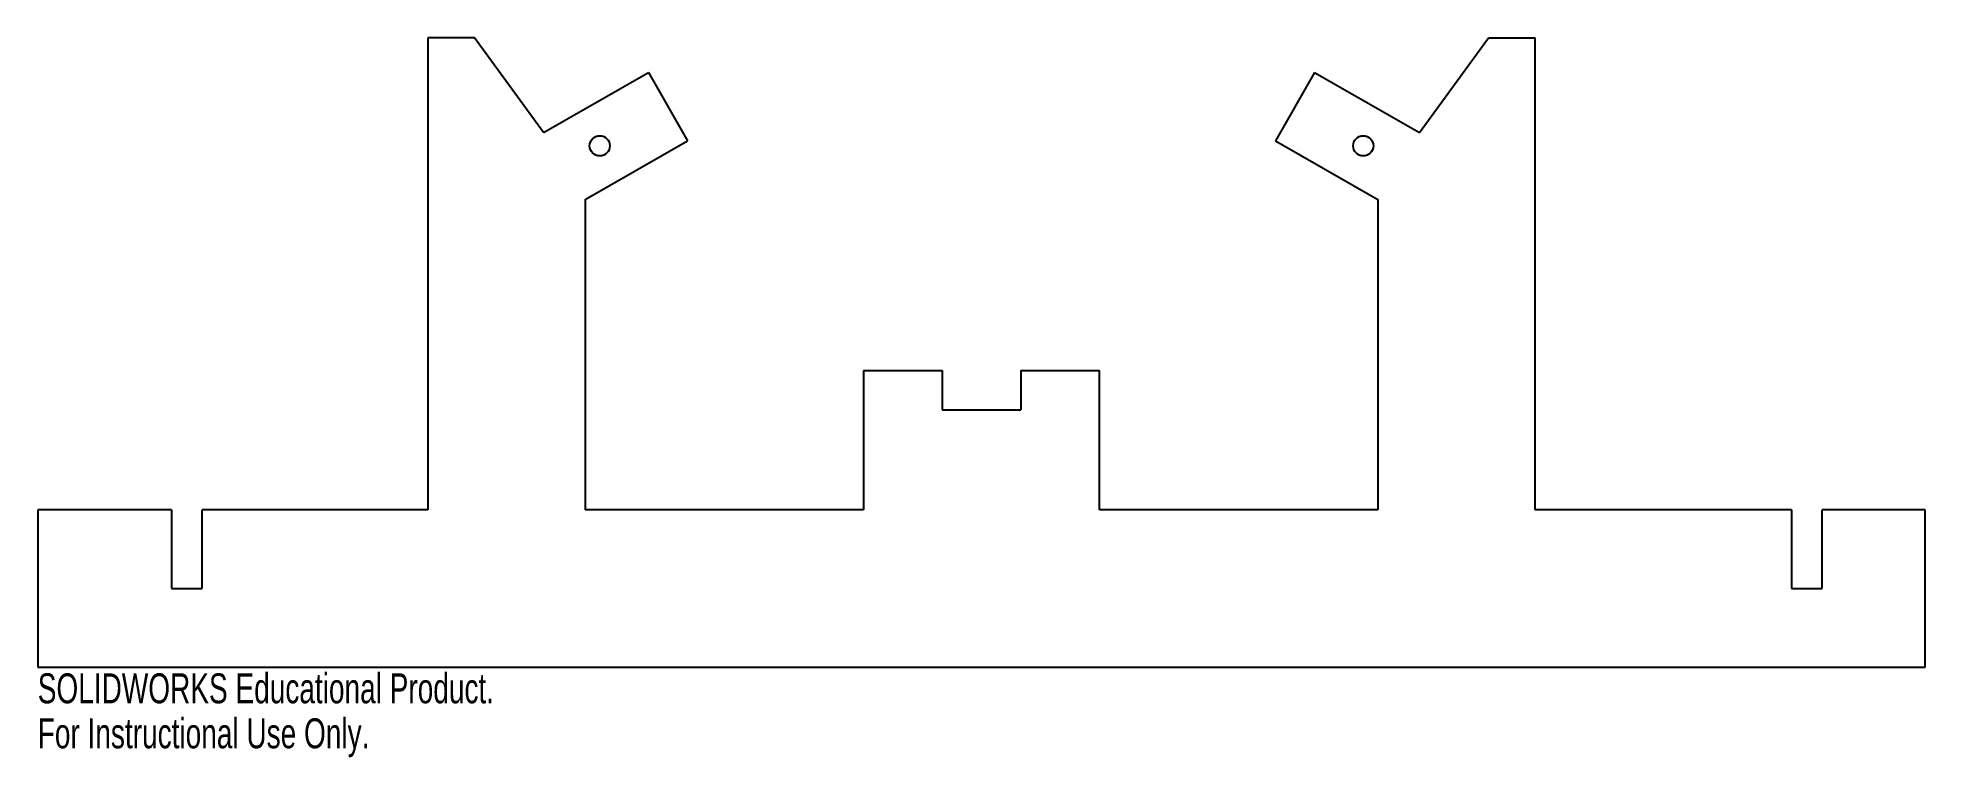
# Model space of a CAD drawing. Header units: inches. Extents: x -6 to 6, y -0.6 to 4.
import ezdxf

# ---------------------------------------------------------------- set-up
doc = ezdxf.new("R2010")
doc.units = ezdxf.units.IN
doc.header["$MEASUREMENT"] = 0
doc.styles.add('SLDTEXTSTYLE0', font='TXT', dxfattribs={"width": 0.7})

msp = doc.modelspace()

# ---------------------------------------------------------------- linework, layer by layer
at = {"color": 7, "linetype": 'Continuous', "lineweight": 25}
for p, q in [((-3.52, 4), (-3.52, 1)), ((-3.223, 4), (-3.52, 4)), ((-2.785, 3.397), (-3.223, 4)), ((2.785, 3.397), (3.223, 4)), ((3.223, 4), (3.52, 4)), ((3.52, 1), (3.52, 4)), ((-2.785, 3.397), (-2.117, 3.779)), ((-2.117, 3.779), (-1.869, 3.345)), ((2.117, 3.779), (1.869, 3.345)), ((2.117, 3.779), (2.785, 3.397)), ((-2.52, 2.972), (-1.869, 3.345)), ((1.869, 3.345), (2.52, 2.972)), ((-2.52, 2.972), (-2.52, 1)), ((2.52, 2.972), (2.52, 1)), ((-0.75, 1.884), (-0.75, 1)), ((-0.75, 1.884), (-0.25, 1.884)), ((-0.25, 1.884), (-0.25, 1.634)), ((0.25, 1.884), (0.25, 1.634)), ((0.25, 1.884), (0.75, 1.884)), ((0.75, 1), (0.75, 1.884)), ((-0.25, 1.634), (0.25, 1.634)), ((-5.15, 1), (-6, 1)), ((-6, 1), (-6, 0)), ((-5.15, 1), (-5.15, 0.5)), ((-4.955, 0.5), (-4.955, 1)), ((-3.52, 1), (-4.955, 1)), ((-0.75, 1), (-2.52, 1)), ((2.52, 1), (0.75, 1)), ((5.15, 1), (3.52, 1)), ((5.15, 1), (5.15, 0.5)), ((5.345, 0.5), (5.345, 1)), ((6, 1), (5.345, 1)), ((6, 0), (6, 1)), ((-5.15, 0.5), (-4.955, 0.5)), ((5.15, 0.5), (5.345, 0.5)), ((-6, 0), (6, 0))]:
    msp.add_line(p, q, dxfattribs=at)
for centre in [(-2.427, 3.313), (2.427, 3.313)]:
    msp.add_circle(centre, 0.0642, dxfattribs=at)

# ---------------------------------------------------------------- texts
at = {"color": 7, "linetype": 'Continuous', "char_height": 0.1903, "attachment_point": 1, "style": 'SLDTEXTSTYLE0'}
for s, insert in [('SOLIDWORKS Educational Product.', (-6, -0.04)), ('For Instructional Use Only.', (-6, -0.326))]:
    msp.add_mtext(s, dxfattribs=dict(at, insert=insert))

doc.saveas('drawing.dxf')
